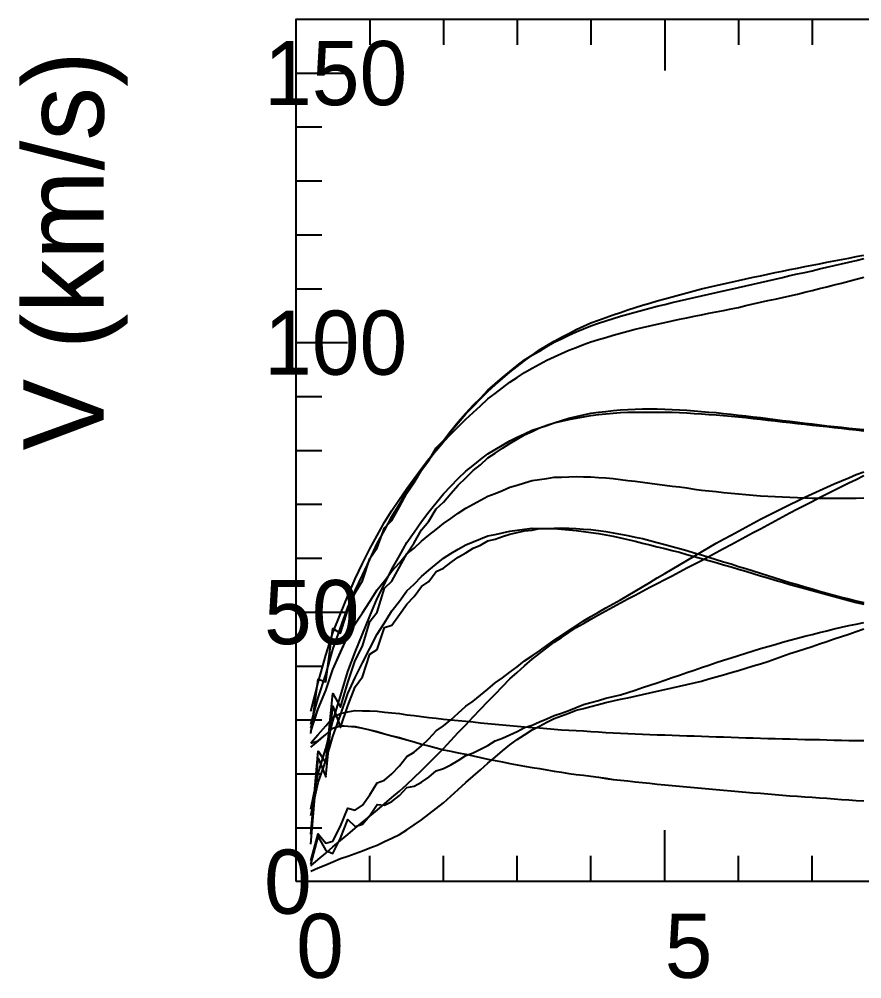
# Model space of a CAD drawing. Extents: x -35 to 179, y -35 to 134.
# Drawn here: x -34.5 to 70.5, y -12.1 to 107.5 of the extents above; entities that cross this region are included whole.
import ezdxf

# ---------------------------------------------------------------- set-up
doc = ezdxf.new("R2010")
doc.units = 0

msp = doc.modelspace()

# ---------------------------------------------------------------- linework, layer by layer
at = {"color": 0}
for p, q in [((9.19, 107.54), (9.19, 104.34)), ((18.38, 107.54), (18.38, 104.34)), ((27.57, 107.54), (27.57, 104.34)), ((36.76, 107.54), (36.76, 104.34)), ((45.95, 107.54), (45.95, 101.14)), ((55.14, 107.54), (55.14, 104.34)), ((64.33, 107.54), (64.33, 104.34)), ((0, 100.82), (6.4, 100.82)), ((0, 94.1), (3.2, 94.1)), ((0, 87.38), (3.2, 87.38)), ((0, 80.66), (3.2, 80.66)), ((0, 73.93), (3.2, 73.93)), ((0, 67.21), (6.4, 67.21)), ((0, 60.49), (3.2, 60.49)), ((0, 53.77), (3.2, 53.77)), ((0, 47.05), (3.2, 47.05)), ((0, 40.33), (3.2, 40.33)), ((0, 33.61), (6.4, 33.61)), ((0, 26.89), (3.2, 26.89)), ((0, 20.16), (3.2, 20.16)), ((0, 13.44), (3.2, 13.44)), ((0, 6.72), (3.2, 6.72)), ((45.95, 0), (45.95, 6.4)), ((9.19, 0), (9.19, 3.2)), ((18.38, 0), (18.38, 3.2)), ((27.57, 0), (27.57, 3.2)), ((36.76, 0), (36.76, 3.2)), ((55.14, 0), (55.14, 3.2)), ((64.33, 0), (64.33, 3.2))]:
    msp.add_line(p, q, dxfattribs=at)
msp.add_lwpolyline([(0, 0), (0, 107.54), (179.2, 107.54), (179.2, 0)], close=True, dxfattribs=at)
at = {"color": 3}
for points in [[(1.84, 18.47), (2.76, 25.25), (3.68, 24.91), (4.59, 31.55), (5.51, 30.99), (6.43, 33.88), (7.35, 36), (8.27, 37.52), (9.19, 40.28), (10.11, 41.64), (11.03, 44.1), (11.95, 45.02), (12.87, 46.75), (13.78, 48.44), (14.7, 49.76), (15.62, 51.32), (16.54, 52.5), (17.46, 54.11), (18.38, 55.02), (19.3, 56.2), (20.22, 57.34), (21.14, 58.42), (22.06, 59.42), (22.97, 60.3), (23.89, 61.29), (24.81, 62.08), (25.73, 62.86), (26.65, 63.62), (27.57, 64.34), (28.49, 65.06), (29.41, 65.66), (30.33, 66.3), (31.25, 66.84), (32.16, 67.39), (33.08, 67.89), (34, 68.37), (34.92, 68.83), (35.84, 69.26), (36.76, 69.67), (37.68, 70.02), (38.6, 70.36), (39.52, 70.68), (40.43, 70.98), (41.35, 71.29), (42.27, 71.58), (43.19, 71.88), (44.11, 72.14), (45.03, 72.42), (45.95, 72.68), (46.87, 72.94), (47.79, 73.19), (48.71, 73.43), (49.62, 73.67), (50.54, 73.9), (51.46, 74.11), (52.38, 74.34), (53.3, 74.55), (54.22, 74.76), (55.14, 74.96), (56.06, 75.17), (56.98, 75.37), (57.9, 75.56), (58.81, 75.76), (59.73, 75.95), (60.65, 76.13), (61.57, 76.32), (62.49, 76.51), (63.41, 76.69), (64.33, 76.87), (65.25, 77.05), (66.17, 77.23), (67.09, 77.41), (68, 77.58), (68.92, 77.75), (69.84, 77.93), (70.76, 78.1)], [(1.84, 21.25), (2.76, 24.85), (3.68, 28.26), (4.59, 31.02), (5.51, 33.4), (6.43, 35.64), (7.35, 37.74), (8.27, 39.67), (9.19, 41.52), (10.11, 43.15), (11.03, 44.81), (11.95, 46.27), (12.87, 47.68), (13.78, 49.03), (14.7, 50.29), (15.62, 51.51), (16.54, 52.74), (17.46, 53.75), (18.38, 54.83), (19.3, 55.78), (20.22, 56.73), (21.14, 57.68), (22.06, 58.5), (22.97, 59.34), (23.89, 60.19), (24.81, 60.86), (25.73, 61.57), (26.65, 62.29), (27.57, 62.86), (28.49, 63.48), (29.41, 64.03), (30.33, 64.53), (31.25, 65.02), (32.16, 65.46), (33.08, 65.86), (34, 66.27), (34.92, 66.62), (35.84, 66.96), (36.76, 67.3), (37.68, 67.59), (38.6, 67.87), (39.52, 68.16), (40.43, 68.39), (41.35, 68.64), (42.27, 68.88), (43.19, 69.09), (44.11, 69.31), (45.03, 69.53), (45.95, 69.72), (46.87, 69.92), (47.79, 70.12), (48.71, 70.31), (49.62, 70.51), (50.54, 70.69), (51.46, 70.87), (52.38, 71.05), (53.3, 71.23), (54.22, 71.42), (55.14, 71.61), (56.06, 71.82), (56.98, 72.03), (57.9, 72.25), (58.81, 72.45), (59.73, 72.65), (60.65, 72.85), (61.57, 73.06), (62.49, 73.27), (63.41, 73.49), (64.33, 73.72), (65.25, 73.94), (66.17, 74.17), (67.09, 74.41), (68, 74.64), (68.92, 74.87), (69.84, 75.12), (70.76, 75.36)], [(1.84, 5.92), (2.76, 16.27), (3.68, 14.82), (4.59, 23.48), (5.51, 21.74), (6.43, 24.82), (7.35, 27.59), (8.27, 29.37), (9.19, 32.44), (10.11, 33.62), (11.03, 36.58), (11.95, 37.46), (12.87, 39.22), (13.78, 40.86), (14.7, 42.26), (15.62, 43.85), (16.54, 44.94), (17.46, 46.47), (18.38, 47.32), (19.3, 48.41), (20.22, 49.43), (21.14, 50.34), (22.06, 51.26), (22.97, 51.99), (23.89, 52.85), (24.81, 53.42), (25.73, 54.06), (26.65, 54.65), (27.57, 55.19), (28.49, 55.7), (29.41, 56.11), (30.33, 56.57), (31.25, 56.88), (32.16, 57.22), (33.08, 57.51), (34, 57.78), (34.92, 58.01), (35.84, 58.2), (36.76, 58.4), (37.68, 58.52), (38.6, 58.64), (39.52, 58.74), (40.43, 58.83), (41.35, 58.88), (42.27, 58.92), (43.19, 58.95), (44.11, 58.95), (45.03, 58.94), (45.95, 58.92), (46.87, 58.89), (47.79, 58.84), (48.71, 58.78), (49.62, 58.72), (50.54, 58.64), (51.46, 58.56), (52.38, 58.48), (53.3, 58.39), (54.22, 58.29), (55.14, 58.18), (56.06, 58.08), (56.98, 57.97), (57.9, 57.86), (58.81, 57.75), (59.73, 57.64), (60.65, 57.52), (61.57, 57.41), (62.49, 57.29), (63.41, 57.18), (64.33, 57.07), (65.25, 56.96), (66.17, 56.85), (67.09, 56.75), (68, 56.65), (68.92, 56.55), (69.84, 56.45), (70.76, 56.36)], [(1.84, 2.58), (2.76, 5.98), (3.68, 4.82), (4.59, 5.03), (5.51, 6.91), (6.43, 9.18), (7.35, 8.9), (8.27, 9.55), (9.19, 10.81), (10.11, 12.31), (11.03, 12.65), (11.95, 13.43), (12.87, 14.43), (13.78, 15.6), (14.7, 16.15), (15.62, 16.93), (16.54, 17.82), (17.46, 18.81), (18.38, 19.43), (19.3, 20.19), (20.22, 21), (21.14, 21.87), (22.06, 22.51), (22.97, 23.24), (23.89, 23.99), (24.81, 24.78), (25.73, 25.42), (26.65, 26.11), (27.57, 26.8), (28.49, 27.53), (29.41, 28.14), (30.33, 28.8), (31.25, 29.44), (32.16, 30.11), (33.08, 30.7), (34, 31.31), (34.92, 31.9), (35.84, 32.51), (36.76, 33.06), (37.68, 33.61), (38.6, 34.14), (39.52, 34.64), (40.43, 35.14), (41.35, 35.67), (42.27, 36.22), (43.19, 36.78), (44.11, 37.32), (45.03, 37.88), (45.95, 38.42), (46.87, 38.98), (47.79, 39.52), (48.71, 40.06), (49.62, 40.6), (50.54, 41.14), (51.46, 41.66), (52.38, 42.19), (53.3, 42.7), (54.22, 43.21), (55.14, 43.71), (56.06, 44.22), (56.98, 44.7), (57.9, 45.19), (58.81, 45.66), (59.73, 46.13), (60.65, 46.59), (61.57, 47.04), (62.49, 47.49), (63.41, 47.93), (64.33, 48.35), (65.25, 48.77), (66.17, 49.19), (67.09, 49.59), (68, 49.98), (68.92, 50.37), (69.84, 50.75), (70.76, 51.12)]]:
    msp.add_lwpolyline(points, dxfattribs=at)
at = {"color": 4}
for points in [[(1.84, 19.61), (2.76, 22.94), (3.68, 25.82), (4.59, 28.95), (5.51, 31.63), (6.43, 34.18), (7.35, 36.3), (8.27, 38.23), (9.19, 40.17), (10.11, 42.15), (11.03, 43.79), (11.95, 45.53), (12.87, 47.08), (13.78, 48.68), (14.7, 49.97), (15.62, 51.32), (16.54, 52.58), (17.46, 53.79), (18.38, 55.01), (19.3, 56.13), (20.22, 57.23), (21.14, 58.33), (22.06, 59.26), (22.97, 60.21), (23.89, 61.13), (24.81, 61.93), (25.73, 62.74), (26.65, 63.54), (27.57, 64.25), (28.49, 64.94), (29.41, 65.64), (30.33, 66.16), (31.25, 66.72), (32.16, 67.26), (33.08, 67.68), (34, 68.14), (34.92, 68.56), (35.84, 68.92), (36.76, 69.29), (37.68, 69.63), (38.6, 69.94), (39.52, 70.24), (40.43, 70.52), (41.35, 70.77), (42.27, 71.03), (43.19, 71.27), (44.11, 71.51), (45.03, 71.75), (45.95, 71.98), (46.87, 72.21), (47.79, 72.44), (48.71, 72.65), (49.62, 72.85), (50.54, 73.05), (51.46, 73.27), (52.38, 73.48), (53.3, 73.69), (54.22, 73.89), (55.14, 74.1), (56.06, 74.31), (56.98, 74.51), (57.9, 74.71), (58.81, 74.91), (59.73, 75.14), (60.65, 75.35), (61.57, 75.57), (62.49, 75.77), (63.41, 75.97), (64.33, 76.18), (65.25, 76.4), (66.17, 76.62), (67.09, 76.83), (68, 77.04), (68.92, 77.24), (69.84, 77.46), (70.76, 77.69)], [(1.84, 9.02), (2.76, 13.47), (3.68, 16.62), (4.59, 20), (5.51, 23.11), (6.43, 26.19), (7.35, 28.6), (8.27, 30.87), (9.19, 33.09), (10.11, 35.29), (11.03, 37.11), (11.95, 38.98), (12.87, 40.62), (13.78, 42.3), (14.7, 43.57), (15.62, 44.91), (16.54, 46.12), (17.46, 47.25), (18.38, 48.37), (19.3, 49.33), (20.22, 50.25), (21.14, 51.17), (22.06, 51.9), (22.97, 52.63), (23.89, 53.33), (24.81, 53.88), (25.73, 54.43), (26.65, 54.96), (27.57, 55.41), (28.49, 55.85), (29.41, 56.3), (30.33, 56.58), (31.25, 56.9), (32.16, 57.2), (33.08, 57.4), (34, 57.62), (34.92, 57.8), (35.84, 57.97), (36.76, 58.12), (37.68, 58.24), (38.6, 58.34), (39.52, 58.43), (40.43, 58.49), (41.35, 58.52), (42.27, 58.55), (43.19, 58.55), (44.11, 58.56), (45.03, 58.56), (45.95, 58.54), (46.87, 58.53), (47.79, 58.5), (48.71, 58.45), (49.62, 58.39), (50.54, 58.34), (51.46, 58.27), (52.38, 58.2), (53.3, 58.13), (54.22, 58.04), (55.14, 57.95), (56.06, 57.86), (56.98, 57.76), (57.9, 57.66), (58.81, 57.56), (59.73, 57.46), (60.65, 57.35), (61.57, 57.25), (62.49, 57.14), (63.41, 57.04), (64.33, 56.94), (65.25, 56.84), (66.17, 56.75), (67.09, 56.64), (68, 56.54), (68.92, 56.44), (69.84, 56.33), (70.76, 56.23)], [(1.84, 1.96), (2.76, 2.75), (3.68, 3.55), (4.59, 4.36), (5.51, 5.15), (6.43, 5.89), (7.35, 6.65), (8.27, 7.4), (9.19, 8.16), (10.11, 8.91), (11.03, 9.7), (11.95, 10.5), (12.87, 11.28), (13.78, 12.13), (14.7, 13), (15.62, 13.88), (16.54, 14.78), (17.46, 15.69), (18.38, 16.61), (19.3, 17.6), (20.22, 18.58), (21.14, 19.57), (22.06, 20.54), (22.97, 21.5), (23.89, 22.46), (24.81, 23.39), (25.73, 24.33), (26.65, 25.27), (27.57, 26.1), (28.49, 26.91), (29.41, 27.73), (30.33, 28.44), (31.25, 29.15), (32.16, 29.85), (33.08, 30.45), (34, 31.08), (34.92, 31.69), (35.84, 32.2), (36.76, 32.75), (37.68, 33.27), (38.6, 33.78), (39.52, 34.27), (40.43, 34.77), (41.35, 35.26), (42.27, 35.74), (43.19, 36.22), (44.11, 36.7), (45.03, 37.19), (45.95, 37.67), (46.87, 38.15), (47.79, 38.63), (48.71, 39.12), (49.62, 39.59), (50.54, 40.05), (51.46, 40.56), (52.38, 41.06), (53.3, 41.54), (54.22, 42.04), (55.14, 42.54), (56.06, 43.03), (56.98, 43.52), (57.9, 44), (58.81, 44.49), (59.73, 45.01), (60.65, 45.51), (61.57, 46), (62.49, 46.47), (63.41, 46.94), (64.33, 47.4), (65.25, 47.88), (66.17, 48.35), (67.09, 48.81), (68, 49.26), (68.92, 49.71), (69.84, 50.16), (70.76, 50.63)], [(1.84, 17.3), (2.76, 18.36), (3.68, 19.43), (4.59, 20.47), (5.51, 20.98), (6.43, 21.16), (7.35, 21.34), (8.27, 21.31), (9.19, 21.28), (10.11, 21.26), (11.03, 21.13), (11.95, 21.05), (12.87, 20.97), (13.78, 20.82), (14.7, 20.71), (15.62, 20.59), (16.54, 20.48), (17.46, 20.37), (18.38, 20.26), (19.3, 20.18), (20.22, 20.11), (21.14, 20.02), (22.06, 19.91), (22.97, 19.82), (23.89, 19.71), (24.81, 19.63), (25.73, 19.55), (26.65, 19.47), (27.57, 19.39), (28.49, 19.31), (29.41, 19.23), (30.33, 19.16), (31.25, 19.09), (32.16, 19.01), (33.08, 18.95), (34, 18.88), (34.92, 18.83), (35.84, 18.79), (36.76, 18.74), (37.68, 18.67), (38.6, 18.61), (39.52, 18.55), (40.43, 18.51), (41.35, 18.48), (42.27, 18.44), (43.19, 18.4), (44.11, 18.36), (45.03, 18.32), (45.95, 18.29), (46.87, 18.26), (47.79, 18.23), (48.71, 18.2), (49.62, 18.17), (50.54, 18.14), (51.46, 18.11), (52.38, 18.07), (53.3, 18.04), (54.22, 18), (55.14, 17.97), (56.06, 17.95), (56.98, 17.93), (57.9, 17.9), (58.81, 17.87), (59.73, 17.84), (60.65, 17.82), (61.57, 17.79), (62.49, 17.76), (63.41, 17.74), (64.33, 17.72), (65.25, 17.71), (66.17, 17.69), (67.09, 17.66), (68, 17.64), (68.92, 17.62), (69.84, 17.6), (70.76, 17.59)]]:
    msp.add_lwpolyline(points, dxfattribs=at)
at = {"color": 1}
msp.add_lwpolyline([(1.84, 19.2), (2.76, 21.55), (3.68, 23.84), (4.59, 26.44), (5.51, 28.61), (6.43, 30.62), (7.35, 32.15), (8.27, 33.54), (9.19, 34.95), (10.11, 36.38), (11.03, 37.52), (11.95, 38.72), (12.87, 39.74), (13.78, 40.86), (14.7, 41.6), (15.62, 42.46), (16.54, 43.21), (17.46, 43.93), (18.38, 44.66), (19.3, 45.3), (20.22, 45.94), (21.14, 46.58), (22.06, 47.06), (22.97, 47.55), (23.89, 48.06), (24.81, 48.41), (25.73, 48.79), (26.65, 49.18), (27.57, 49.45), (28.49, 49.74), (29.41, 50.04), (30.33, 50.14), (31.25, 50.29), (32.16, 50.44), (33.08, 50.44), (34, 50.49), (34.92, 50.53), (35.84, 50.49), (36.76, 50.47), (37.68, 50.41), (38.6, 50.34), (39.52, 50.26), (40.43, 50.16), (41.35, 50.04), (42.27, 49.92), (43.19, 49.8), (44.11, 49.67), (45.03, 49.55), (45.95, 49.44), (46.87, 49.33), (47.79, 49.22), (48.71, 49.09), (49.62, 48.96), (50.54, 48.83), (51.46, 48.74), (52.38, 48.64), (53.3, 48.54), (54.22, 48.45), (55.14, 48.36), (56.06, 48.28), (56.98, 48.2), (57.9, 48.12), (58.81, 48.05), (59.73, 48.01), (60.65, 47.98), (61.57, 47.95), (62.49, 47.9), (63.41, 47.85), (64.33, 47.83), (65.25, 47.83), (66.17, 47.83), (67.09, 47.82), (68, 47.82), (68.92, 47.82), (69.84, 47.83), (70.76, 47.87)], dxfattribs=at)
at = {"color": 2}
for points in [[(1.84, 18.73), (2.76, 21.53), (3.68, 23.84), (4.59, 26.44), (5.51, 28.58), (6.43, 30.62), (7.35, 32.17), (8.27, 33.54), (9.19, 34.95), (10.11, 36.4), (11.03, 37.52), (11.95, 38.72), (12.87, 39.75), (13.78, 40.86), (14.7, 41.6), (15.62, 42.46), (16.54, 43.21), (17.46, 43.93), (18.38, 44.66), (19.3, 45.3), (20.22, 45.94), (21.14, 46.58), (22.06, 47.06), (22.97, 47.56), (23.89, 48.06), (24.81, 48.41), (25.73, 48.79), (26.65, 49.18), (27.57, 49.45), (28.49, 49.74), (29.41, 50.04), (30.33, 50.14), (31.25, 50.29), (32.16, 50.44), (33.08, 50.44), (34, 50.49), (34.92, 50.53), (35.84, 50.49), (36.76, 50.47), (37.68, 50.41), (38.6, 50.34), (39.52, 50.26), (40.43, 50.16), (41.35, 50.04), (42.27, 49.92), (43.19, 49.8), (44.11, 49.67), (45.03, 49.55), (45.95, 49.44), (46.87, 49.33), (47.79, 49.22), (48.71, 49.09), (49.62, 48.96), (50.54, 48.83), (51.46, 48.74), (52.38, 48.64), (53.3, 48.54), (54.22, 48.45), (55.14, 48.36), (56.06, 48.28), (56.98, 48.2), (57.9, 48.12), (58.81, 48.05), (59.73, 48.01), (60.65, 47.98), (61.57, 47.95), (62.49, 47.9), (63.41, 47.85), (64.33, 47.83), (65.25, 47.83), (66.17, 47.83), (67.09, 47.83), (68, 47.82), (68.92, 47.82), (69.84, 47.83), (70.76, 47.87)], [(1.84, 4.68), (2.76, 15.38), (3.68, 13.07), (4.59, 21.87), (5.51, 19.24), (6.43, 21.93), (7.35, 24.31), (8.27, 25.56), (9.19, 28.35), (10.11, 28.95), (11.03, 31.68), (11.95, 31.98), (12.87, 33.33), (13.78, 34.59), (14.7, 35.55), (15.62, 36.8), (16.54, 37.44), (17.46, 38.67), (18.38, 39.08), (19.3, 39.8), (20.22, 40.46), (21.14, 41), (22.06, 41.6), (22.97, 41.95), (23.89, 42.51), (24.81, 42.72), (25.73, 43.04), (26.65, 43.31), (27.57, 43.53), (28.49, 43.74), (29.41, 43.84), (30.33, 44.02), (31.25, 44.03), (32.16, 44.08), (33.08, 44.1), (34, 44.08), (34.92, 44.05), (35.84, 43.97), (36.76, 43.92), (37.68, 43.77), (38.6, 43.65), (39.52, 43.5), (40.43, 43.34), (41.35, 43.16), (42.27, 42.96), (43.19, 42.77), (44.11, 42.53), (45.03, 42.3), (45.95, 42.06), (46.87, 41.81), (47.79, 41.56), (48.71, 41.29), (49.62, 41.02), (50.54, 40.74), (51.46, 40.46), (52.38, 40.18), (53.3, 39.89), (54.22, 39.61), (55.14, 39.31), (56.06, 39.03), (56.98, 38.74), (57.9, 38.45), (58.81, 38.16), (59.73, 37.88), (60.65, 37.6), (61.57, 37.32), (62.49, 37.04), (63.41, 36.77), (64.33, 36.5), (65.25, 36.24), (66.17, 35.98), (67.09, 35.73), (68, 35.48), (68.92, 35.25), (69.84, 35.02), (70.76, 34.79)], [(1.84, 2.13), (2.76, 5.58), (3.68, 3.87), (4.59, 3.53), (5.51, 5.43), (6.43, 7.73), (7.35, 6.89), (8.27, 7.16), (9.19, 8.25), (10.11, 9.64), (11.03, 9.53), (11.95, 9.98), (12.87, 10.76), (13.78, 11.75), (14.7, 11.92), (15.62, 12.39), (16.54, 13.03), (17.46, 13.81), (18.38, 14.09), (19.3, 14.55), (20.22, 15.1), (21.14, 15.75), (22.06, 16.07), (22.97, 16.51), (23.89, 16.99), (24.81, 17.56), (25.73, 17.88), (26.65, 18.29), (27.57, 18.73), (28.49, 19.22), (29.41, 19.53), (30.33, 19.91), (31.25, 20.3), (32.16, 20.73), (33.08, 21.02), (34, 21.36), (34.92, 21.7), (35.84, 22.07), (36.76, 22.32), (37.68, 22.6), (38.6, 22.86), (39.52, 23.1), (40.43, 23.3), (41.35, 23.57), (42.27, 23.87), (43.19, 24.2), (44.11, 24.48), (45.03, 24.8), (45.95, 25.11), (46.87, 25.45), (47.79, 25.75), (48.71, 26.07), (49.62, 26.38), (50.54, 26.71), (51.46, 27), (52.38, 27.31), (53.3, 27.61), (54.22, 27.92), (55.14, 28.2), (56.06, 28.49), (56.98, 28.77), (57.9, 29.06), (58.81, 29.32), (59.73, 29.59), (60.65, 29.85), (61.57, 30.11), (62.49, 30.35), (63.41, 30.6), (64.33, 30.83), (65.25, 31.07), (66.17, 31.29), (67.09, 31.51), (68, 31.72), (68.92, 31.93), (69.84, 32.12), (70.76, 32.31)], [(1.84, 16.76), (2.76, 17.53), (3.68, 18.35), (4.59, 19.13), (5.51, 19.43), (6.43, 19.39), (7.35, 19.36), (8.27, 19.15), (9.19, 18.92), (10.11, 18.72), (11.03, 18.44), (11.95, 18.19), (12.87, 17.96), (13.78, 17.67), (14.7, 17.42), (15.62, 17.16), (16.54, 16.92), (17.46, 16.69), (18.38, 16.45), (19.3, 16.27), (20.22, 16.08), (21.14, 15.89), (22.06, 15.68), (22.97, 15.47), (23.89, 15.27), (24.81, 15.1), (25.73, 14.92), (26.65, 14.75), (27.57, 14.58), (28.49, 14.41), (29.41, 14.25), (30.33, 14.09), (31.25, 13.94), (32.16, 13.79), (33.08, 13.64), (34, 13.5), (34.92, 13.38), (35.84, 13.27), (36.76, 13.15), (37.68, 13.02), (38.6, 12.89), (39.52, 12.75), (40.43, 12.66), (41.35, 12.56), (42.27, 12.46), (43.19, 12.36), (44.11, 12.26), (45.03, 12.16), (45.95, 12.08), (46.87, 11.99), (47.79, 11.91), (48.71, 11.82), (49.62, 11.75), (50.54, 11.66), (51.46, 11.57), (52.38, 11.48), (53.3, 11.4), (54.22, 11.31), (55.14, 11.23), (56.06, 11.16), (56.98, 11.09), (57.9, 11.02), (58.81, 10.94), (59.73, 10.87), (60.65, 10.79), (61.57, 10.72), (62.49, 10.64), (63.41, 10.57), (64.33, 10.52), (65.25, 10.46), (66.17, 10.4), (67.09, 10.33), (68, 10.26), (68.92, 10.2), (69.84, 10.14), (70.76, 10.09)]]:
    msp.add_lwpolyline(points, dxfattribs=at)
at = {"color": 5}
msp.add_lwpolyline([(1.84, 8.26), (2.76, 12.38), (3.68, 15.08), (4.59, 18.08), (5.51, 20.77), (6.43, 23.48), (7.35, 25.45), (8.27, 27.27), (9.19, 29.09), (10.11, 30.88), (11.03, 32.29), (11.95, 33.75), (12.87, 34.97), (13.78, 36.27), (14.7, 37.1), (15.62, 38.06), (16.54, 38.86), (17.46, 39.6), (18.38, 40.34), (19.3, 40.91), (20.22, 41.46), (21.14, 42.01), (22.06, 42.38), (22.97, 42.75), (23.89, 43.11), (24.81, 43.3), (25.73, 43.5), (26.65, 43.7), (27.57, 43.81), (28.49, 43.94), (29.41, 44.08), (30.33, 44.04), (31.25, 44.04), (32.16, 44.05), (33.08, 43.94), (34, 43.88), (34.92, 43.78), (35.84, 43.66), (36.76, 43.55), (37.68, 43.4), (38.6, 43.24), (39.52, 43.08), (40.43, 42.87), (41.35, 42.66), (42.27, 42.45), (43.19, 42.22), (44.11, 41.99), (45.03, 41.76), (45.95, 41.53), (46.87, 41.31), (47.79, 41.08), (48.71, 40.81), (49.62, 40.55), (50.54, 40.29), (51.46, 40.03), (52.38, 39.78), (53.3, 39.52), (54.22, 39.24), (55.14, 38.97), (56.06, 38.7), (56.98, 38.42), (57.9, 38.15), (58.81, 37.88), (59.73, 37.61), (60.65, 37.34), (61.57, 37.07), (62.49, 36.81), (63.41, 36.54), (64.33, 36.3), (65.25, 36.05), (66.17, 35.81), (67.09, 35.56), (68, 35.31), (68.92, 35.07), (69.84, 34.82), (70.76, 34.58)], dxfattribs=at)
at = {"color": 6}
for points in [[(1.84, 1.32), (2.76, 1.71), (3.68, 2.09), (4.59, 2.48), (5.51, 2.87), (6.43, 3.18), (7.35, 3.51), (8.27, 3.84), (9.19, 4.21), (10.11, 4.57), (11.03, 4.99), (11.95, 5.44), (12.87, 5.89), (13.78, 6.47), (14.7, 7.09), (15.62, 7.71), (16.54, 8.41), (17.46, 9.12), (18.38, 9.84), (19.3, 10.67), (20.22, 11.51), (21.14, 12.36), (22.06, 13.16), (22.97, 13.96), (23.89, 14.76), (24.81, 15.52), (25.73, 16.3), (26.65, 17.07), (27.57, 17.71), (28.49, 18.32), (29.41, 18.93), (30.33, 19.39), (31.25, 19.87), (32.16, 20.35), (33.08, 20.66), (34, 21.02), (34.92, 21.39), (35.84, 21.61), (36.76, 21.86), (37.68, 22.1), (38.6, 22.32), (39.52, 22.54), (40.43, 22.74), (41.35, 22.94), (42.27, 23.14), (43.19, 23.34), (44.11, 23.54), (45.03, 23.74), (45.95, 23.95), (46.87, 24.16), (47.79, 24.37), (48.71, 24.58), (49.62, 24.79), (50.54, 25), (51.46, 25.27), (52.38, 25.53), (53.3, 25.79), (54.22, 26.07), (55.14, 26.34), (56.06, 26.62), (56.98, 26.9), (57.9, 27.18), (58.81, 27.46), (59.73, 27.8), (60.65, 28.13), (61.57, 28.46), (62.49, 28.74), (63.41, 29.03), (64.33, 29.33), (65.25, 29.65), (66.17, 29.96), (67.09, 30.26), (68, 30.57), (68.92, 30.88), (69.84, 31.18), (70.76, 31.53)], [(1.84, 17.28), (2.76, 17.56), (3.68, 18.35), (4.59, 19.13), (5.51, 19.46), (6.43, 19.39), (7.35, 19.32), (8.27, 19.15), (9.19, 18.92), (10.11, 18.69), (11.03, 18.44), (11.95, 18.19), (12.87, 17.93), (13.78, 17.68), (14.7, 17.42), (15.62, 17.16), (16.54, 16.92), (17.46, 16.69), (18.38, 16.45), (19.3, 16.27), (20.22, 16.08), (21.14, 15.89), (22.06, 15.68), (22.97, 15.47), (23.89, 15.27), (24.81, 15.1), (25.73, 14.92), (26.65, 14.74), (27.57, 14.58), (28.49, 14.41), (29.41, 14.25), (30.33, 14.09), (31.25, 13.94), (32.16, 13.79), (33.08, 13.64), (34, 13.5), (34.92, 13.38), (35.84, 13.27), (36.76, 13.15), (37.68, 13.02), (38.6, 12.88), (39.52, 12.75), (40.43, 12.66), (41.35, 12.56), (42.27, 12.46), (43.19, 12.36), (44.11, 12.26), (45.03, 12.16), (45.95, 12.08), (46.87, 11.99), (47.79, 11.9), (48.71, 11.82), (49.62, 11.74), (50.54, 11.66), (51.46, 11.57), (52.38, 11.48), (53.3, 11.4), (54.22, 11.31), (55.14, 11.23), (56.06, 11.16), (56.98, 11.09), (57.9, 11.02), (58.81, 10.94), (59.73, 10.87), (60.65, 10.79), (61.57, 10.72), (62.49, 10.64), (63.41, 10.57), (64.33, 10.52), (65.25, 10.46), (66.17, 10.4), (67.09, 10.32), (68, 10.25), (68.92, 10.19), (69.84, 10.13), (70.76, 10.08)]]:
    msp.add_lwpolyline(points, dxfattribs=at)

# ---------------------------------------------------------------- texts
at = {"color": 0}
for s, p in [('150', (-4, 96.82)), ('100', (-4, 63.21)), ('50', (-4, 29.61)), ('0', (-4, -4)), ('0', (0, -12)), ('5', (45.95, -12))]:
    msp.add_text(s, height=8, dxfattribs=at).set_placement(p)
msp.add_text('V (km/s)', height=10, rotation=90, dxfattribs=at).set_placement((-24, 53.77))

doc.saveas('drawing.dxf')
